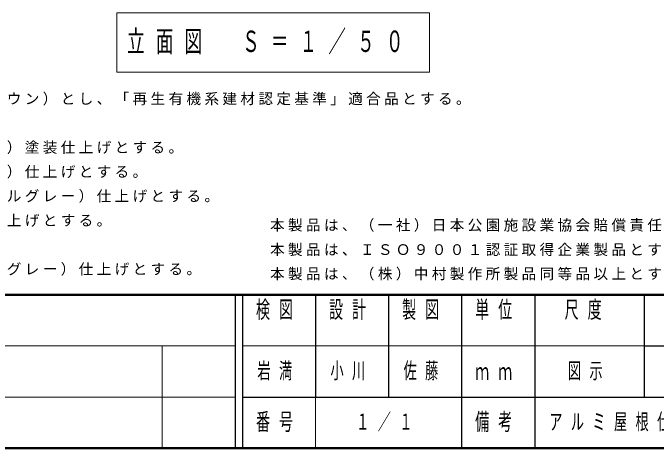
# Model space of a CAD drawing. Units: millimetres on the paper, scale 1:50. Extents: x -365 to 10, y -38 to 257.
# Drawn here: x -268.9 to -180.9, y 0 to 59.6 of the extents above; entities that cross this region are included whole.
import ezdxf

# ---------------------------------------------------------------- set-up
doc = ezdxf.new("R2010")
doc.units = ezdxf.units.MM
doc.layers.add('LY_1', color=7, linetype='Continuous', lineweight=25)
doc.layers.add('LY_2', color=7, linetype='Continuous', lineweight=13)
doc.styles.add('ＭＳ ゴシック', font='')
doc.styles.get('ＭＳ ゴシック').set_extended_font_data('MS Gothic')

msp = doc.modelspace()

# ---------------------------------------------------------------- linework, layer by layer
at = {"layer": 'LY_1', "lineweight": 13}
for p, q in [((-254.691, 59.617), (-254.691, 51.484)), ((-211.891, 59.617), (-254.691, 59.617)), ((-211.891, 51.484), (-211.891, 59.617)), ((-254.691, 51.484), (-211.891, 51.484))]:
    msp.add_line(p, q, dxfattribs=at)
at = {"layer": 'LY_2', "lineweight": 50}
for p, q in [((-365, 21), (0, 21)), ((-365, 0), (0, 0))]:
    msp.add_line(p, q, dxfattribs=at)
at = {"layer": 'LY_2', "lineweight": 25}
for p, q in [((-238.5, 21), (-238.5, 0)), ((-237.5, 21), (-237.5, 0)), ((-227.5, 21), (-227.5, 7)), ((-217.5, 21), (-217.5, 7)), ((-207.5, 21), (-207.5, 0)), ((-197.5, 21), (-197.5, 7)), ((-182.5, 21), (-182.5, 7)), ((-182.5, 14), (-70, 14)), ((-237.5, 7), (0, 7)), ((-197.5, 7), (-197.5, 0))]:
    msp.add_line(p, q, dxfattribs=at)
at = {"layer": 'LY_2'}
for p, q in [((-365, 14), (-238.5, 14)), ((-248.5, 14), (-248.5, 0)), ((-237.5, 14), (-182.5, 14)), ((-365, 7), (-238.5, 7)), ((-227.5, 7), (-227.5, 0))]:
    msp.add_line(p, q, dxfattribs=at)

# ---------------------------------------------------------------- texts
at = {"layer": 'LY_1', "style": 'ＭＳ ゴシック'}
for s, insert, char_height, attachment_point in [('\\T1.64;\\W0.6;立面図\u3000Ｓ＝１／５０', (-253.291, 55.551), 2.933, 4), ('\\T1.23;合成木材は、木粉入り再生プラスチック（ポリプロピレン系\u3000色：サンディーブラウン）とし、「再生有機系建材認定基準」適合品とする。', (-360.761, 46.936), 1.466, 7), ('\\T1.23;格子は、ヒノキ（一等材）とし、カンナがけの上、木材保護着色塗料（マホガニー）塗装仕上げとする。', (-360.761, 40.27), 1.466, 7), ('\\T1.23;鋼材は、電気亜鉛メッキ処理の上、ポリエステル樹脂粉体塗装（チャコールグレー）仕上げとする。', (-360.761, 36.936), 1.466, 7), ('\\T1.23;鋳鉄は、ＦＣＤ４５０とし、亜鉛溶射処理の上、ウレタン樹脂塗料塗装（チャコールグレー）仕上げとする。', (-360.761, 33.603), 1.466, 7), ('\\T1.23;アルミ合金鋳物は、ＡＣ３Ａとし、ウレタン樹脂塗料塗装（チャコールグレー）仕上げとする。', (-360.761, 30.27), 1.466, 7), ('\\T1.23;本製品は、（一社）日本公園施設業協会賠償責任保険加入製品とする。', (-233.725, 29.629), 1.466, 7), ('\\T1.23;本製品は、ＩＳＯ９００１認証取得企業製品とする。', (-233.725, 26.296), 1.466, 7), ('\\T1.23;棟包はステンレス（ＳＵＳ３０４）とし、ポリエステル樹脂粉体塗装（チャコールグレー）仕上げとする。', (-360.761, 23.603), 1.466, 7), ('\\T1.23;本製品は、（株）中村製作所製品同等品以上とする。', (-233.725, 22.962), 1.466, 7), ('\\T1.64;\\W0.6;岩満', (-232.5, 10.5), 2.199, 5), ('\\T1.64;\\W0.6;小川', (-222.5, 10.5), 2.199, 5), ('\\T1.64;\\W0.6;佐藤', (-212.5, 10.5), 2.199, 5), ('\\T1.64;\\W0.6;図示', (-190, 10.5), 2.199, 5), ('\\T1.64;\\W0.6;１／１', (-217.5, 3.5), 2.199, 5), ('\\T1.64;\\W0.6;アルミ屋根仕様／ＲＣ基礎', (-195.5, 3.5), 2.199, 4)]:
    msp.add_mtext(s, dxfattribs=dict(at, insert=insert, char_height=char_height, attachment_point=attachment_point))
at = {"layer": 'LY_2', "color": 4, "char_height": 2.346, "style": 'ＭＳ ゴシック'}
for s, insert, attachment_point in [('\\T1.64;\\W0.6;検図', (-232.5, 20.167), 2), ('\\T1.64;\\W0.6;設計', (-222.5, 20.167), 2), ('\\T1.64;\\W0.6;製図', (-212.5, 20.167), 2), ('\\T1.64;\\W0.6;単位', (-202.5, 20.167), 2), ('\\T1.64;\\W0.6;尺度', (-190.25, 20.167), 2), ('\\T1.64;\\W0.6;ｍｍ', (-202.5, 10.5), 5), ('\\T1.64;\\W0.6;番号', (-232.5, 3.5), 5), ('\\T1.64;\\W0.6;備考', (-202.5, 3.5), 5)]:
    msp.add_mtext(s, dxfattribs=dict(at, insert=insert, attachment_point=attachment_point))

doc.saveas('drawing.dxf')
